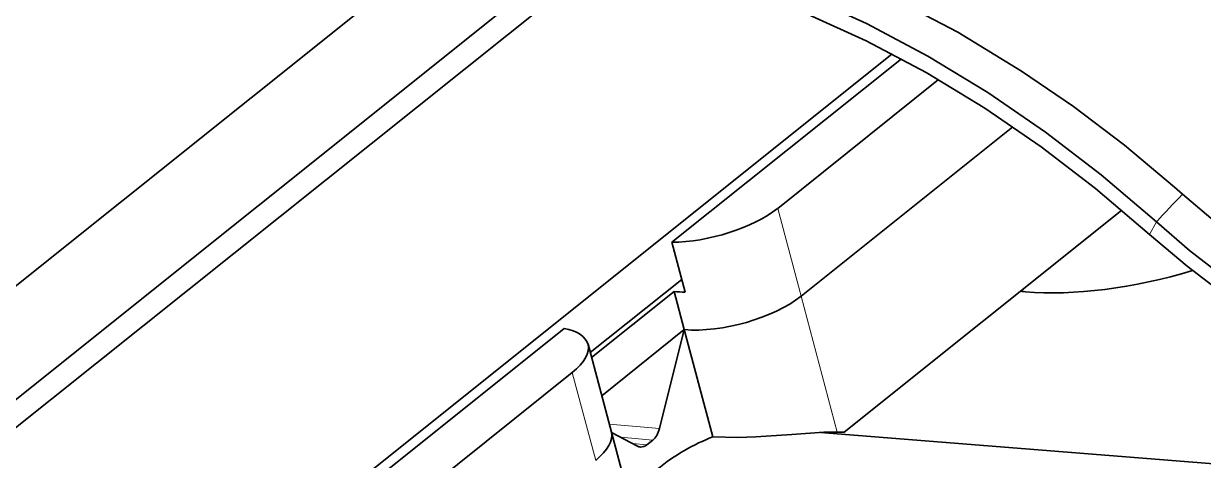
# Model space of a CAD drawing. Extents: x 370 to 946, y 143 to 764.
# Drawn here: x 829.77 to 847.61, y 675.36 to 681.96 of the extents above; entities that cross this region are included whole.
import ezdxf

# ---------------------------------------------------------------- set-up
doc = ezdxf.new("R2010")
doc.units = 0

msp = doc.modelspace()

# ---------------------------------------------------------------- linework, layer by layer
at = {"color": 7, "lineweight": 35, "ltscale": 0.239591}
msp.add_line((828.736, 677.27), (836.224, 683.253), dxfattribs=at)
at = {"color": 7, "lineweight": 35, "ltscale": 0.288073}
msp.add_line((829.114, 675.854), (838.117, 683.047), dxfattribs=at)
at = {"color": 7, "lineweight": 35, "ltscale": 0.290484}
msp.add_line((838.573, 682.985), (829.496, 675.732), dxfattribs=at)
at = {"color": 7, "lineweight": 35, "ltscale": 0.404984}
msp.add_line((842.908, 681.505), (830.252, 671.393), dxfattribs=at)
at = {"color": 7, "lineweight": 35, "ltscale": 0.111093}
msp.add_line((839.574, 678.658), (843.046, 681.432), dxfattribs=at)
at = {"color": 7, "lineweight": 35, "ltscale": 0.077925}
msp.add_line((841.175, 679.171), (843.61, 681.117), dxfattribs=at)
at = {"color": 7, "lineweight": 35, "ltscale": 0.102568}
for p, q in [((844.734, 680.404), (841.529, 677.843)), ((841.529, 677.843), (844.734, 680.404))]:
    msp.add_line(p, q, dxfattribs=at)
at = {"color": 7, "lineweight": 35, "ltscale": 0.003954}
msp.add_line((847.18, 679.489), (847.299, 679.384), dxfattribs=at)
at = {"color": 7, "lineweight": 13, "ltscale": 0.03436}
msp.add_line((841.529, 677.843), (841.175, 679.171), dxfattribs=at)
at = {"color": 7, "lineweight": 35, "ltscale": 0.134467}
msp.add_line((846.382, 679.143), (842.18, 675.785), dxfattribs=at)
at = {"color": 7, "lineweight": 13, "ltscale": 0.005387}
msp.add_line((846.905, 678.965), (846.802, 678.775), dxfattribs=at)
at = {"color": 7, "lineweight": 35, "ltscale": 0.019471}
msp.add_line((839.574, 678.658), (839.775, 677.905), dxfattribs=at)
at = {"color": 7, "lineweight": 35, "ltscale": 0.044303}
msp.add_line((839.724, 678.096), (838.34, 676.99), dxfattribs=at)
at = {"color": 7, "lineweight": 35, "ltscale": 0.039986}
for p, q in [((838.36, 676.914), (839.609, 677.912)), ((838.513, 676.339), (839.763, 677.337))]:
    msp.add_line(p, q, dxfattribs=at)
at = {"color": 7, "lineweight": 35, "ltscale": 0.014889}
msp.add_line((839.763, 677.337), (839.609, 677.912), dxfattribs=at)
at = {"color": 7, "lineweight": 13, "ltscale": 0.053141}
msp.add_line((841.529, 677.843), (842.077, 675.789), dxfattribs=at)
at = {"color": 7, "lineweight": 35, "ltscale": 0.240868}
msp.add_line((830.419, 671.342), (837.946, 677.357), dxfattribs=at)
at = {"color": 7, "lineweight": 35, "ltscale": 0.038563}
msp.add_line((839.763, 677.337), (839.386, 675.841), dxfattribs=at)
at = {"color": 7, "lineweight": 35, "ltscale": 0.041943}
msp.add_line((839.763, 677.337), (840.196, 675.716), dxfattribs=at)
at = {"color": 7, "lineweight": 35, "ltscale": 0.03436}
msp.add_line((838.661, 675.788), (838.306, 677.116), dxfattribs=at)
at = {"color": 7, "lineweight": 35, "ltscale": 0.217221}
msp.add_line((831.28, 671.265), (838.068, 676.689), dxfattribs=at)
at = {"color": 7, "lineweight": 13, "ltscale": 0.034361}
msp.add_line((838.423, 675.361), (838.068, 676.689), dxfattribs=at)
at = {"color": 7, "lineweight": 13, "ltscale": 0.019028}
msp.add_line((838.628, 675.91), (839.386, 675.841), dxfattribs=at)
at = {"color": 7, "lineweight": 35, "ltscale": 0.044589}
msp.add_line((838.661, 675.788), (839.12, 674.064), dxfattribs=at)
at = {"color": 7, "lineweight": 35, "ltscale": 0.011093}
msp.add_line((838.662, 675.783), (839.055, 675.577), dxfattribs=at)
at = {"color": 7, "lineweight": 13, "ltscale": 0.012132}
msp.add_line((838.801, 675.71), (839.285, 675.666), dxfattribs=at)
at = {"color": 7, "lineweight": 35, "ltscale": 0.3408}
msp.add_line((841.821, 675.784), (855.41, 674.703), dxfattribs=at)
at = {"color": 7, "lineweight": 13, "ltscale": 0.005466}
msp.add_line((838.98, 675.616), (839.198, 675.596), dxfattribs=at)
at = {"color": 7, "lineweight": 35, "ltscale": 0.002789}
msp.add_line((839.198, 675.596), (839.285, 675.666), dxfattribs=at)
at = {"color": 7, "lineweight": 35}
for points in [[(847.18, 679.489), (846.419, 680.125), (845.65, 680.709), (844.865, 681.247), (843.899, 681.835), (842.922, 682.349), (842.438, 682.575), (841.808, 682.84), (840.943, 683.152), (840.08, 683.402), (839.22, 683.589), (838.367, 683.711)], [(837.968, 683.352), (838.877, 683.214), (839.79, 683.004), (840.702, 682.724), (841.624, 682.372), (842.519, 681.964), (843.448, 681.471), (844.355, 680.92), (845.227, 680.322), (846.067, 679.678), (846.905, 678.965)], [(838.058, 683.053), (838.948, 682.92), (839.842, 682.716), (840.736, 682.444), (841.638, 682.102), (842.514, 681.705), (843.423, 681.224), (844.31, 680.686), (845.163, 680.101), (845.984, 679.472), (846.802, 678.775)], [(853.081, 676.583), (852.322, 676.703), (851.556, 676.9), (850.787, 677.173), (850.198, 677.433), (849.45, 677.825), (849.01, 678.091), (848.427, 678.482), (847.859, 678.911), (847.299, 679.384)], [(852.687, 676.114), (852.14, 676.196), (851.587, 676.32), (851.033, 676.483), (850.452, 676.697), (849.817, 676.979), (849.221, 677.29), (848.523, 677.714), (847.914, 678.139), (847.405, 678.535), (846.905, 678.965)], [(852.807, 675.848), (852.203, 675.938), (851.59, 676.077), (850.976, 676.263), (850.363, 676.494), (849.738, 676.776), (849.119, 677.103), (848.513, 677.469), (847.93, 677.867), (847.369, 678.295), (846.802, 678.775)], [(840.196, 675.716), (840.572, 675.706), (840.844, 675.715), (841.391, 675.754), (841.874, 675.786), (842.077, 675.789)]]:
    msp.add_lwpolyline(points, dxfattribs=at)
at = {"color": 7, "lineweight": 13}
msp.add_arc((855.916, 670.892), 12.098, 135.4218, 138.147, dxfattribs=at)
at = {"color": 7, "lineweight": 35}
for centre, major_axis, ratio, start_param, end_param in [((840.156, 679.263), (1.256, 0.335), 0.400551, 4.126797, 5.543133), ((846.82, 679.427), (-3.188, -0.851), 0.400551, 0.830744, 1.661355), ((840.357, 678.51), (1.256, 0.335), 0.400551, 3.972338, 4.126797), ((840.511, 677.935), (-1.256, -0.335), 0.400551, 0.830744, 2.40154), ((840.511, 677.935), (1.256, 0.335), 0.400551, 3.972338, 5.543133), ((846.82, 679.427), (-3.188, -0.851), 0.400551, 0.802375, 0.830744), ((837.05, 676.78), (1.256, 0.335), 0.400551, 6.283185, 6.959468), ((837.05, 676.78), (1.256, 0.335), 0.400551, 5.543133, 6.283185), ((837.404, 675.453), (-1.256, -0.335), 0.400551, 2.40154, 3.141593), ((837.404, 675.453), (1.256, 0.335), 0.400551, 5.543133, 6.283185), ((839.214, 675.932), (0.027, 0.299), 0.617868, 3.676108, 4.461506), ((840.706, 670.142), (0.515, 5.719), 0.617868, 0.288226, 0.534515), ((841.724, 670.051), (-0.516, -5.73), 0.617868, 3.15871, 3.187589), ((839.127, 675.862), (0.027, 0.299), 0.617868, 2.89071, 3.141705), ((839.127, 675.862), (0.027, 0.299), 0.617868, 3.141705, 3.676108)]:
    msp.add_ellipse(centre, major_axis=major_axis, ratio=ratio, start_param=start_param, end_param=end_param, dxfattribs=at)

doc.saveas('drawing.dxf')
